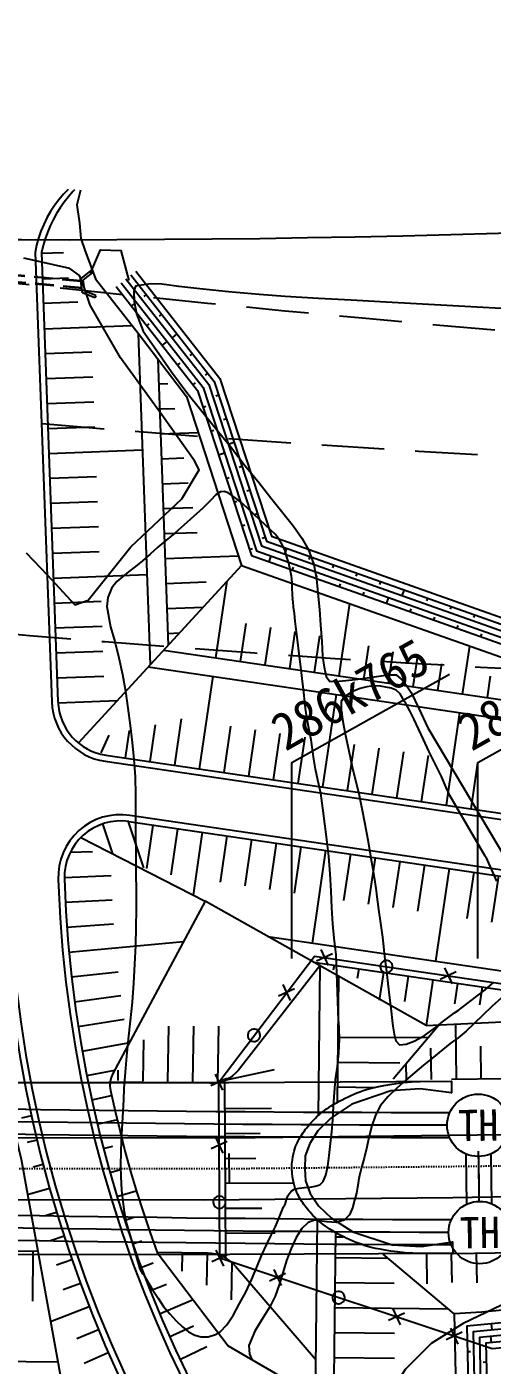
# Model space of a CAD drawing. Header units: millimetres. Extents: x 10470 to 11266, y 1103 to 1807.
# Drawn here: x 10743.9 to 10781.2, y 1460.8 to 1568.1 of the extents above; entities that cross this region are included whole.
import ezdxf
from ezdxf.enums import TextEntityAlignment as Align
from ezdxf.xclip import XClip

# ---------------------------------------------------------------- set-up
doc = ezdxf.new("R2010")
doc.units = ezdxf.units.MM
doc.header["$LTSCALE"] = 10
doc.header["$MEASUREMENT"] = 0
doc.header["$XCLIPFRAME"] = 2
for name, pattern in [('CENTER', [2, 1.25, -0.25, 0.25, -0.25]), ('DASHED', [0.75, 0.5, -0.25]), ('HIDDEN', [0.375, 0.25, -0.125])]:
    doc.linetypes.add(name, pattern=pattern)
for name, color, linetype in [('TN-CABL', 4, 'Continuous'), ('TN-MANH', 4, 'Continuous'), ('TZ-BASE', 253, 'Continuous'), ('TZ-CABL', 4, 'Continuous')]:
    doc.layers.add(name, color=color, linetype=linetype)
doc.layers.add('TX-PAPR', color=2, linetype='Continuous', plot=False)
doc.styles.add('GR', font='GulimChe.ttf')
doc.styles.add('SYMBTEXT', font='GulimChe.ttf')
doc.linetypes.add('ZIGZAG', pattern='A,0.0001,-0.2,[131,ltypeshp.shx,S=0.2,R=0,X=-0.2,Y=0],-0.4,[131,ltypeshp.shx,S=0.2,R=180,X=0.2,Y=0],-0.2', length=0.8001)

# ---------------------------------------------------------------- blocks, each defined once
blk = doc.blocks.new('JD-FGFJ5DTHFDFHDFHDFHDFH')
at = {"layer": 'TZ-BASE'}
for p, q in [((242.3697373183386, 60.27841248322511, 38.73524233605405), (238.3195611345291, 60.90072661603335, 38.69610521431161)), ((204.0808344970574, 57.33659164822893), (205.8438229527674, 57.40148200670956)), ((204.156183161278, 55.28946433676174), (206.2443429645791, 55.36632328480482)), ((212.4775153782684, 54.02277436701115), (212.280689787789, 53.86863259162055)), ((204.2279629652912, 53.3392984123202), (206.9998750608356, 53.44132424751297)), ((211.2965618352755, 53.09792371455114), (211.493387425784, 53.25206548999995)), ((204.3033116294828, 51.29217110085301), (211.2956767985888, 51.54953925375594)), ((212.5296960385458, 51.52331899059936), (212.7265216290252, 51.67746076598996)), ((213.7106495815096, 52.44816964305937), (213.5138239910302, 52.29402786766877)), ((211.8219745363749, 50.92310329445172), (215.6942601746705, 45.86066879943246)), ((214.9437837847217, 50.87356491904939), (214.5501326037629, 50.56528136826819)), ((204.3768758635852, 49.29352448286954), (208.1243382722314, 49.43145742185879)), ((213.7628302417579, 49.94871426658938), (214.1564814227168, 50.25699781737057)), ((214.99596444497, 48.3741095426376), (215.1927900354785, 48.52825131796999)), ((216.1769179879338, 49.2989601950394), (215.9800923974835, 49.1448184196488)), ((204.4504400976875, 47.29487786494428), (208.1979025063629, 47.43281080387533)), ((217.4100521912042, 47.72435547102941), (217.2132266006956, 47.57021369569702)), ((213.4724341987167, 46.86290167848347), (214.1967046877544, 46.88955991982948)), ((216.2290986482403, 46.79950481862761), (216.4259242386906, 46.95364659396)), ((204.524004331819, 45.29623124696082), (208.2714667404944, 45.43416418595007)), ((217.0294711035385, 44.99401695502456), (217.267106890271, 45.07166509010131)), ((218.2912319723982, 45.96197920222767), (218.0535961856949, 45.88433106709272)), ((213.5459984328772, 44.86425506061641), (214.7682203321892, 44.9092414114275)), ((218.9124170529831, 44.0608929086593), (218.6747812662798, 43.98324477358256)), ((204.5975685659214, 43.29758462903555), (208.3450309745385, 43.43551756802481)), ((213.6195626669796, 42.86560844263295), (216.6366187217063, 42.97665729740402)), ((217.6506561841816, 43.09293066145619), (217.8882919708558, 43.17057879647473)), ((219.5336021336261, 42.15980661503272), (219.0583305602195, 42.00451034487924)), ((204.6711327999947, 41.29893801111029), (212.1660576173454, 41.57480388903059)), ((213.6931269010529, 40.86696182464948), (215.4879610564676, 40.93302432860946)), ((218.2718412647955, 41.19184436788782), (218.7471128381439, 41.34714063804131)), ((220.1547872142401, 40.25872032146435), (219.9171514275076, 40.18107218638761)), ((204.7446970341261, 39.30029139306862), (208.4921594428015, 39.43822433211608)), ((213.7666911351844, 38.86831520672422), (215.8478314186214, 38.94491578720044)), ((218.8930263454095, 39.29075807426125), (219.1306621321128, 39.3684062093962)), ((220.7759722948249, 38.35763402795419), (220.5383365081216, 38.27998589281924)), ((204.8182612682285, 37.30164477520157), (208.5657236768748, 37.43957771413261)), ((213.8402553692868, 36.86966858874075), (216.2077017806878, 36.95680724579142)), ((219.5142114260234, 37.38967178075109), (219.7518472127267, 37.46731991582783)), ((204.8918255023309, 35.3029981572181), (208.6392879109771, 35.44093109614914)), ((220.1353965066664, 35.48858548712451), (220.3730322933407, 35.56623362220125)), ((221.3971573754388, 36.45654773432761), (221.1595215887064, 36.37889959925087)), ((213.9138196033891, 34.87102197081549), (216.5675721428706, 34.9686987043824)), ((222.0183424560819, 34.55546144075925), (221.7807066693204, 34.47781330574071)), ((204.9653897364624, 33.30435153923463), (208.7128521451086, 33.44228447828209)), ((220.7565815872513, 33.58749919361435), (220.9942173739546, 33.66514732869109)), ((223.7167409085669, 33.70606901758583), (223.5500966081745, 33.23465658974601)), ((220.1163581715082, 32.32719841686776), (207.03603201019, 18.1019574617967)), ((213.9873838374915, 32.87237535283202), (219.8675011724699, 33.08880497299833)), ((220.1163581715082, 32.32719841686776), (283.1766185598681, 10.03539541200735)), ((222.3219017237425, 32.60818111884873), (222.4885460241931, 33.07959354668856)), ((225.6023906200426, 33.03949181595817), (225.5190684698173, 32.80378560203826)), ((227.4880403314892, 32.37291461433051), (227.404718181293, 32.1372084004106)), ((205.0389539705648, 31.30570492136758), (212.5338787878864, 31.58157079928787)), ((224.2075514352473, 31.94160391722107), (224.2908735854435, 32.17731013108278)), ((226.0932011466648, 31.27502671559341), (226.176523296861, 31.51073292951332)), ((229.3736900429067, 31.70633741270285), (229.2903678927105, 31.47063119878294)), ((214.0609480715939, 30.87372873490676), (217.2873128670908, 30.99248162150616)), ((218.0559778003371, 24.92245328385616), (218.959293416061, 31.06885632779449)), ((227.9788508581114, 30.60844951396575), (228.0621730082785, 30.84415572788566)), ((229.864500569558, 29.94187231227988), (229.9478227197542, 30.177578526258)), ((231.2593397543533, 31.03976021107519), (231.176017604128, 30.80405399715528)), ((233.144989465829, 30.37318300944753), (232.9783451653784, 29.90177058160771)), ((205.1125182046671, 29.3070583033259), (208.8599806132843, 29.44499124231515)), ((214.1345123057254, 28.8750821169815), (217.0404343774717, 28.98204046057072)), ((227.9497005339363, 23.46840704290662), (228.8004829702259, 29.25736016861629)), ((231.7501502809755, 29.27529511065222), (231.9167945813679, 29.74670753855025)), ((235.0306391772465, 29.70660580781987), (234.9473170270503, 29.47089959389996)), ((236.9162888886931, 29.04002860619221), (236.8329667384678, 28.8043223922723)), ((233.6357999924221, 28.60871790902456), (233.7191221426474, 28.84442412300268)), ((235.5214497038978, 27.9421407073969), (235.604771854094, 28.17784692131681)), ((238.8019386001397, 28.37345140456455), (238.7186164499435, 28.13774519064464)), ((205.1860824387695, 27.30841168540064), (208.9335448474449, 27.44634462438989)), ((214.2080765398277, 26.87643549893983), (215.1356933175703, 26.91057831200305)), ((220.0347223470744, 24.63164403563133), (220.4811268369085, 27.66910056577763)), ((222.0134668938117, 24.3408347874647), (222.4546180657635, 27.34254632581724)), ((223.9922114404617, 24.05002553929808), (224.4281092945312, 27.01599208579864)), ((237.4070994153153, 27.27556350576924), (237.4904215655115, 27.51126971968915)), ((239.2927491267328, 26.60898630414158), (239.376071276929, 26.8446925181197)), ((225.970955987199, 23.75921629113145), (226.4016005233279, 26.68943784583826)), ((229.9284450806445, 23.17759779474), (230.3252885110851, 25.87782751140185)), ((237.8434232675354, 22.01436080201529), (238.4087278265215, 25.86084546602797)), ((205.2596466728719, 25.30976506747538), (209.0071090815472, 25.44769800640643)), ((231.9071896273817, 22.88678854651516), (232.2754852700455, 25.39277141704224)), ((233.8859341740899, 22.59597929834854), (234.225682029064, 24.90771532268263)), ((235.8646787207981, 22.30517005018191), (236.1758787880244, 24.42265922838124)), ((205.3332109070034, 23.31111844949191), (209.0806733156496, 23.44905138842296)), ((216.7473361835, 16.01810282358201), (217.8378708641976, 23.43839487381047)), ((239.8221678142727, 21.72355155379046), (240.0762723060034, 23.45254703966202)), ((205.4067751410767, 21.31247183156665), (210.1486354327644, 21.4870055973297)), ((226.6410589171282, 14.56405658263247), (227.7315935978258, 21.98434863286093)), ((236.5347816507274, 13.11001034174114), (237.6253163313959, 20.53030239191139)), ((212.7898470900836, 16.59972131991526), (213.2242722442315, 19.5556672194507)), ((214.7685916367918, 16.30891207174864), (215.3138589771697, 20.01905809680466)), ((218.7260807302082, 15.72729357535718), (219.2707110081101, 19.43310485570692)), ((208.8638931215391, 17.29021627298789), (209.5035356288136, 18.7305493252934)), ((210.8111025433464, 16.89053056814009), (211.1346855112934, 19.09227634203853)), ((220.7048252769455, 15.43648432719056), (221.2491370236385, 19.14012823515804)), ((222.6835698236537, 15.14567507896572), (223.2275630391086, 18.84715161460917)), ((224.662314370391, 14.8548658307991), (225.205989054637, 18.5541749940603)), ((228.6198034638073, 14.27324733446585), (229.1628410855774, 17.96822175290436)), ((230.5985480105446, 13.98243808624102), (231.1412671010767, 17.67524513241369)), ((232.5772925572819, 13.69162883807439), (233.1196931165759, 17.38226851180661)), ((234.5560371039901, 13.40081958990777), (235.098119132017, 17.08929189125774)), ((238.5135261974356, 12.81920109351631), (239.0549711630447, 16.50333865016)), ((208.9831454105733, 11.60781913908431), (209.778146382625, 9.214920574158896)), ((211.0328337586543, 11.78179972316138), (212.257894219947, 8.094451502198353)), ((213.009586446482, 11.51371754350839), (212.4976874685381, 8.030618854507338)), ((214.9883309932193, 11.22290829534177), (214.4430636528705, 7.51276227022754)), ((216.9670755399275, 10.93209904717514), (216.227690534608, 5.901124082272872)), ((207.2368498975411, 10.52064686722588), (217.1971719581925, 5.403001414379105)), ((218.9458200866356, 10.64128979895031), (218.400552746316, 6.931143773836084)), ((220.9245646333729, 10.35048055078369), (220.3792972930241, 6.640334525669459)), ((222.9033091800811, 10.05967130261706), (222.3580418397323, 6.349525277444627)), ((224.8820537268184, 9.76886205439223), (224.3367863864405, 6.058716029278003)), ((206.3919353988895, 9.340606857847888), (208.159897702164, 9.405680288968142)), ((226.8607982735557, 9.478052806225605), (225.770263592829, 2.057760755997151)), ((228.8395428202348, 9.18724355805898), (228.294275479886, 5.477097532944754)), ((230.818287366943, 8.896434309892356), (230.2730200266233, 5.186288284719922)), ((232.7970319136803, 8.605625061667524), (232.2517645733315, 4.895479036553297)), ((234.7757764603884, 8.3148158135009), (234.2305091200396, 4.604669788386673)), ((236.7545210071257, 8.024006565276068), (235.6639863264281, 0.6037145151058212)), ((238.7332655538339, 7.733197317109443), (238.1879982135142, 4.023051292053424)), ((205.9217247798515, 7.321945505857002), (209.6691871884977, 7.459878444846254)), ((240.7120101005421, 7.442388068942819), (240.1667427601933, 3.732242043828592)), ((206.0039041951823, 5.323654237377923), (209.7492008318077, 5.511412335850764)), ((206.1245211996429, 3.327329794410616), (209.8651787207345, 3.59186960227089)), ((206.2860602018191, 1.333899360673968), (215.4665808235586, 2.17270882113371)), ((227.5309012033977, 0.2828930977848358), (227.4737672595656, -0.1058616629452445)), ((206.4884532325086, -0.6557983058737591), (210.2151133677107, -0.2380612634005956)), ((229.509645750135, -0.007916150381788611), (229.3970096887206, -0.7743222868302837)), ((231.4883902968722, -0.2987253986066207), (231.1623030380579, -2.517511042766273)), ((233.4671348435513, -0.5895346467732452), (233.1695953370654, -2.61407368601067)), ((235.4458793902886, -0.8803438949398696), (234.9078958818573, -4.540928763512056)), ((237.4246239370259, -1.171153143106494), (237.1841799350514, -2.807198972499464)), ((239.4033684837341, -1.461962391331326), (239.1914722340298, -2.903761615743861)), ((206.7316151325067, -2.640926018124446), (210.4489228869206, -2.146837909822352)), ((234.9078958818573, -4.540928763512056), (281.3619297990808, -2.311964820255525)), ((207.0154435887525, -4.6206485114526), (210.7218348641181, -4.050417230289895)), ((214.2194402040041, -9.03838956716936), (214.302944756404, -4.611214962787926)), ((216.2190845308069, -9.076106490392704), (216.3032645715575, -4.613119407906197)), ((218.2187288576388, -9.113823413557839), (218.303584386711, -4.615023853082675)), ((235.9477241512795, -4.491035578248557), (232.2846247727575, -8.852224490605295)), ((237.3362244210148, -8.837695832015015), (237.2876149305084, -4.426744751748629)), ((207.339819177374, -6.594132795929909), (211.0337344685395, -5.94799827306997)), ((212.2197958771721, -9.000672644004226), (212.2820558581443, -5.699824980925769)), ((227.8309908265946, -5.476072621415369), (235.0816440491471, -5.522167564660776)), ((235.3365817843587, -8.875502256967593), (235.2891239169403, -6.365379300259519)), ((239.3361029876105, -8.815656803140882), (239.3073153058067, -6.203387989255134)), ((227.8088597917522, -7.475950171996374), (232.8074727517087, -7.531265797559172)), ((207.704605413659, -8.560548506036866), (209.9525790392945, -8.119635087321512)), ((210.2201515503984, -8.962955720897298), (210.2360635902733, -8.119344482838642)), ((218.7896089919668, -8.92829104460543), (222.7702644419333, -8.088734167045914)), ((233.3367253030592, -8.899017264600843), (233.3225911680493, -7.616449244844262)), ((218.8653018711484, -23.19608377269469), (218.7896089919668, -8.92829104460543)), ((227.7867287568515, -9.47582772251917), (230.7684245056298, -9.508823749027215)), ((208.1096488098556, -10.51906825084006), (209.703377832484, -10.17238568357425)), ((203.2713445989066, -11.79880322160898), (202.488434620027, -11.97088628914207)), ((218.8016408840776, -11.19625263725175), (222.5150331197656, -11.17655250878306)), ((208.5547789394041, -12.4688679613173), (210.2130776637059, -12.07234887324739)), ((203.7197236502834, -13.74786179419607), (202.9411488506594, -13.93498826766154)), ((218.8122510485991, -13.19622449326562), (221.6146793469961, -13.18135717132827)), ((209.03980850894, -14.40912723779911), (209.8138951406872, -14.20716217492009)), ((219.1458683685923, -17.21362221735762), (219.1331361712073, -14.81365598976845)), ((239.1554844516795, -17.01593362528365), (239.1214344750042, -14.61617517919512)), ((204.2060453476151, -15.68780104577309), (203.4017519651097, -15.89778926811414)), ((218.8228612131206, -15.19619634904666), (221.2511983368313, -15.18331363960169)), ((209.5645334368746, -16.33902969479095), (210.3343146332772, -16.12122953485232)), ((204.7301245417329, -17.61788241489558), (202.9614583534712, -18.11670950293774)), ((210.1287329393963, -18.2577633043984), (211.6590366737219, -17.79067607398611)), ((218.8334713775839, -17.19616820500232), (224.2933320354787, -17.16720278741559)), ((218.8440815421054, -19.19614006089978), (221.7576983077743, -19.1806828667759)), ((205.2917617083294, -19.53737109311623), (204.3092927043908, -19.83527464384679)), ((210.7321696233703, -20.16452073835535), (211.4923702151573, -19.91533193399664)), ((205.8907430245599, -21.44553630502196), (204.7922926518659, -21.80215372762177)), ((218.854691706656, -21.19611191679724), (222.8178450163978, -21.17508676659781)), ((211.3745895861066, -22.05849970725831), (212.1295190397359, -21.79377056262456)), ((227.6539425474475, -21.4750930260052), (228.2966143993835, -21.48220495809801)), ((203.7845273616258, -22.65926642436534), (201.2127448487154, -22.63421764486702)), ((203.3908295266447, -22.65543186600553), (203.3520158070314, -26.64047414716333)), ((206.5268404500093, -23.34165158588439), (205.2948236679658, -23.76837795658503)), ((212.0557225222874, -23.93890329869464), (213.0435142875649, -23.56959482224192)), ((217.3901655209484, -22.79178331815638), (213.3558148272277, -22.75248934188858)), ((215.3623166072066, -24.24939362873556), (215.389845705824, -22.7898788729799)), ((217.3415146816405, -25.37111288035521), (217.3901655209775, -22.79178331809817)), ((219.3200115546642, -26.53000784019241), (219.3758614879916, -23.56900272803614)), ((227.6354411541834, -23.14697693113703), (231.8312284488347, -23.19340833142633)), ((237.1541948754748, -27.66433481528657), (231.461800944031, -22.88311458117096)), ((234.9313937921834, -22.87099976610625), (234.9716595978534, -25.23955547285732)), ((236.9311048496747, -22.8370043754112), (236.9701306093193, -25.13261684920872)), ((238.9308159071661, -22.80300898471614), (238.9710817128071, -25.17156469129259)), ((219.6373092262365, -23.83762551943073), (226.0450988868542, -31.30248339247191)), ((207.1998118137417, -25.22499505872838), (205.8169141133258, -25.73441119212657)), ((212.7752818377339, -25.80494031205308), (214.1067970734148, -25.27574696205556)), ((227.6133101192827, -25.14685448171804), (232.3567032142309, -25.19934579456458)), ((213.5329647699255, -27.65582559147151), (216.2282441377174, -26.52006581035675)), ((207.9094009062683, -27.09484970895573), (204.8077768437215, -28.30662888294319)), ((227.591179084382, -27.14673203229904), (236.6573992589838, -27.24706059246091)), ((208.6553375773656, -28.95050365716452), (206.9198699374101, -29.66787314764224)), ((214.3284525153285, -29.49078035657294), (216.2588607330399, -28.63028578041121)), ((240.1288529012236, -28.44841964798979), (240.1761930619832, -28.9461735120276)), ((227.5690480495105, -29.14660958288005), (232.3794346530049, -29.19984225893859)), ((240.161006295617, -29.95213043189142), (240.1136661348573, -29.45437656785361)), ((209.4373378387536, -30.791250430746), (207.5007769838558, -31.63635181589052)), ((215.1614103637985, -31.30903252994176), (217.3489071447984, -30.2796469249879)), ((238.2218943873886, -30.6721489506308), (238.4718315549544, -30.66654428525362)), ((227.5469170145807, -31.14648713340284), (232.3908003724064, -31.20009049109649)), ((239.7417089249357, -31.53895193920471), (239.491771757399, -31.54455660458189))]:
    blk.add_line(p, q, dxfattribs=at)
at = {"layer": 'TZ-BASE', "linetype": 'HIDDEN', "ltscale": 0.6}
for p, q in [((207.2332286761375, 55.07711783202831), (196.6710073811118, 56.0394240700989)), ((207.22719760568, 55.11984126793686), (196.6748181471776, 56.08125083276536)), ((207.3110582042136, 54.52578206709586), (196.6218303524074, 55.49965965904994)), ((207.3050271336979, 54.56850550370291), (196.6256411185605, 55.54148642340442))]:
    blk.add_line(p, q, dxfattribs=at)
at = {"layer": 'TZ-BASE', "ltscale": 0.6}
for p, q in [((208.0497022913769, 55.94664428388933), (207.2038850454264, 55.28498486499302)), ((208.0497022913769, 55.94664428388933), (207.2038850454264, 55.28498486499302)), ((208.1729310797818, 55.78911756933667), (207.4180619248655, 55.19860432454152)), ((208.1729310797818, 55.78911756933667), (207.4180619248655, 55.19860432454152)), ((208.1729310797818, 55.78911756933667), (208.0497022913769, 55.94664428388933)), ((207.3619673109497, 54.16514758882113), (207.2038850454264, 55.28498486499302)), ((207.3619673109497, 54.16514758882113), (207.2038850454264, 55.28498486499302)), ((207.5438634926395, 54.30743993725628), (207.4180619248655, 55.19860432454152)), ((207.5438634926395, 54.30743993725628), (207.4180619248655, 55.19860432454152)), ((208.3578897989937, 53.76347807690036), (207.3619673109497, 54.16514758882113)), ((208.3578897989937, 53.76347807690036), (207.3619673109497, 54.16514758882113)), ((208.4326975415461, 53.94896069495007), (207.5438634926395, 54.30743993725628)), ((208.4326975415461, 53.94896069495007), (207.5438634926395, 54.30743993725628)), ((208.4326975415461, 53.94896069495007), (208.3578897989937, 53.76347807690036))]:
    blk.add_line(p, q, dxfattribs=at)
at = {"layer": 'TZ-BASE', "elevation": 32.99999999999999}
for points in [[(264.7562203891575, 72.26315040088957), (233.2363420182082, 75.37190520419972), (216.9077681651397, 77.1208068394335)], [(213.1236532467592, 76.89600616699317), (212.7337843070854, 75.40535074466607), (212.579967673315, 75.01696797722252), (212.2723050322675, 74.57193434075452), (212.058081345167, 74.3802208014531), (211.751686690026, 74.25260313326726), (211.3493852635147, 74.23202305060113), (211.1295427603472, 74.27059291221667), (210.9009999921545, 74.40936810849234), (210.7870333601895, 74.55810125672724), (209.9830911749159, 76.99778765434166)]]:
    blk.add_lwpolyline(points, dxfattribs=at)
at = {"layer": 'TZ-BASE', "linetype": 'Continuous'}
for points in [[(195.1669472824142, 66.37966059078462, -0.3607201064083953), (199.4201592793106, 61.6191450538463), (201.4506392322364, 6.453588859003503, 0.1057865433027132), (211.9105120066379, -34.92818145506317), (239.3555911654548, -90.55048279761104)], [(209.2002506052086, 64.38012591667939, 0.2635156737424295), (203.5786305908696, 57.38727033365285), (204.9036262563604, 21.38882438966539, 0.3616562070515888), (209.173219680757, 16.62587360816542), (290.2032211101614, 4.717174309364054, 0.04587018959531122), (298.9788781673415, 4.240664169075899), (312.0768590507214, 4.731154662091285)], [(312.226545309124, 0.733956390293315), (299.1285644257441, 0.2434658972779289, -0.04587018959528364), (289.6216026137699, 0.7596852159476839), (211.1509322564816, 12.29224847111618, 0.4687995322443215), (205.4272925911355, 7.161476519075222), (205.446148038056, 6.649198020750191, 0.1057865433027315), (215.4958297232806, -33.10975777119165), (247.0754559273482, -97.11144910688745)]]:
    blk.add_lwpolyline(points, format="xyb", dxfattribs=at)
at = {"layer": 'TZ-BASE'}
for points in [[(195.1669472824142, 66.37966059078462, -0.2808002498144646), (198.9204976248438, 61.60075399529887), (200.9509775777406, 6.435197800456081, 0.1057865433026976), (211.4621242383146, -35.14942432881799), (239.7027781464858, -92.38409844657872)], [(209.2002506052086, 64.38012591667939, 0.211779358105244), (204.0782922453946, 57.40566139214206), (205.403287910478, 21.40721544832923, 0.3616562070548531), (209.2459219924931, 17.12055974494433), (290.2759234221885, 5.211860446084756, 0.04587018959527966), (298.9601673850557, 4.740313953079749), (312.0581482684356, 5.230804446036927)], [(194.8421213313413, 53.85544810746796), (191.5628440825967, 45.08932495128829), (196.3102622264705, 35.50703268358484), (198.6912707891024, 27.29305601568194), (198.854047330562, 25.34414945961908), (199.426822512527, 5.30989184055943, 0.05148534393839936), (202.4424885619956, -15.25249059178168), (206.2660428842064, -36.3548683745903), (217.3183032600791, -53.30069389851997), (222.5898838203866, -73.00172276498051), (238.716873307887, -90.38598812191049)], [(211.0796499766002, 11.79735363728832), (289.5489003017428, 0.2649990792851895, 0.04587018959531245), (299.1472752080299, -0.2561838866677135), (312.2452560914098, 0.2343066063476726)], [(205.9275306286872, 7.204436451487709, 0.1071794917280852), (215.9442174916039, -32.88851489732042), (247.3960165977187, -96.63114203728037)], [(234.9078958818573, -4.540928763512056), (217.1971719581925, 5.403001414379105), (209.8064282782434, -8.39243766409345, 0.1772078548871222), (209.6131924625661, -9.753286660125013, 0.03531935416666069), (213.3558148272277, -22.75248934188858)], [(226.4032004078035, 0.2341497901361436), (219.8643149257114, -8.128829831664916, -0.2223817300552507), (217.549880486069, -9.1820965296356), (209.4758533437562, -9.096779136452824)]]:
    blk.add_lwpolyline(points, format="xyb", dxfattribs=at)
for points in [[(209.1851789317152, 64.42386968067149), (208.0647023658385, 63.71531036659144), (207.3114688078349, 62.76509617705597), (206.906223809754, 61.20621573843528), (207.131137928809, 59.75130444922252), (207.2372303723241, 58.53180994169088), (207.5660981541732, 57.57743201148696), (208.4042123656836, 55.29118225042475), (211.8219745363749, 50.92310329445172)], [(211.6380323560734, 55.90566264186054), (218.3818948764529, 47.29433894745307), (222.5091269209806, 34.66328177112155), (283.9828602822963, 12.9323160945205), (302.4579740459158, 9.127712909132242), (312.3332945259463, 8.218160222750157)], [(210.4570788130513, 54.98081198940054), (217.0381070819567, 46.57741341856308), (221.312742546259, 33.49524009402376), (283.579739421315, 11.48385575314751), (302.2372310587089, 7.641695265250746), (312.1957213972055, 6.724482334393542)], [(210.8507299940684, 55.28909554023994), (217.4860363467596, 46.81638859503437), (221.7115373377746, 33.88458731974242), (283.7141130412056, 11.96667586709373), (302.3108120549005, 8.137034479877912), (312.241579106776, 7.22237496386515)], [(211.2443811750563, 55.59737909102114), (217.9339656116208, 47.05536377121462), (222.1103321294358, 34.27393454540288), (283.8484866619401, 12.44949598074891), (302.3843930503645, 8.63237369444687), (312.2874368163466, 7.72026759327855)], [(210.0634276320634, 54.67252843856113), (216.5901778169791, 46.33843824261567), (220.9139477547142, 33.10589286824688), (283.4453658003767, 11.00103563955054), (302.1636500628374, 7.146356050565373), (312.1498636876058, 6.226589704980142)], [(211.8237589664641, 50.87462260090979), (212.7993259295472, 24.36970978591125)], [(213.3988699646143, 48.86154829652514), (214.2425704159832, 25.93928078311728)], [(215.6942601746705, 45.86066879943246), (220.1163581715082, 32.32719841686776)], [(213.8728777102078, 25.53722904872848), (257.4350169105455, 19.13505198591156)], [(212.6447548631986, 24.20160918682814), (264.7757778371742, 16.54009288689122)], [(222.2280449694954, 2.578348386392463), (261.8676227715914, -3.24734338268172)], [(225.8857600656338, 0.5246738057467155), (254.0906385850394, -3.620499724056572)], [(226.3941456779139, 0.2392336931079626), (226.2612911515171, -11.7662050940562)], [(227.8849746013293, -0.5978127644630149), (227.7730259966047, -10.71408172848169)], [(236.9364000647911, -8.842101969814394), (241.1487738330907, -8.795680837705731), (261.1132887277636, -8.41821992531186), (275.6133036857645, -8.052939344197512)], [(115.10345594096, -10.71632238558959), (121.2646288796677, -11.14094636263326), (131.349682018219, -11.7087511717109), (141.2371419142873, -12.18371132161701), (161.2236330837186, -12.91177065548254), (181.2185308385524, -13.35558344819583), (201.2174939195684, -13.54633533081505), (221.2173790619418, -13.51560170808807), (241.2161010150157, -13.29521212150576), (261.2124853683636, -12.91714866628172), (275.726630553545, -12.55151212017518)], [(115.992209605989, -15.70891130360542), (117.118587605597, -15.7911613782635), (132.6166597581177, -16.69294516980881), (137.0866777225165, -16.91590911714593), (157.0702252736664, -17.72012708475813), (177.0634572484996, -18.23292873823084), (197.0617277392303, -18.48524613416521), (217.0616151564172, -18.50843870511744), (237.06078578491, -18.33414956525667), (257.057849355595, -17.99419645679882), (275.8339698048949, -17.54935575305717)], [(237.0455752793641, -22.83445300190942), (237.1186391888186, -22.83381626324262), (257.1493868632824, -22.4932905199239), (275.9405531433003, -22.04809335293248)], [(213.3558148272277, -22.75248934188858), (219.052180013241, -30.22403663193109), (239.7198476696212, -42.24758537154412), (239.3470798666531, -60.02377589599928)], [(276.0485005897644, -26.7568532161531), (259.4901144301984, -27.10927337169414), (238.6864934100886, -29.08785522682592), (238.8292959648825, -35.45606162684271)], [(237.1541948754457, -27.66433481528657), (237.4516239585355, -40.92803162237396)], [(276.0697792553692, -27.75662679964444), (259.5481723890989, -28.10826416371856), (239.7070936362143, -29.99530096218223), (239.8290446351748, -35.43364296527579)]]:
    blk.add_lwpolyline(points, dxfattribs=at)
at = {"layer": 'TZ-BASE', "lineweight": -3, "ltscale": 5}
for points in [[(227.405920091609, 1.199506257195026), (226.1240606840001, 0.6021483585354872)], [(226.4663114384748, 1.541757011669688), (227.0636693371343, 0.2598976040026173)], [(276.080418588157, -28.25651359150652), (259.57720136852, -28.60775955975987), (240.2173937492189, -30.44902382988948), (240.2173937492189, -30.44902382988948), (218.365308907174, -23.1987363139051), (218.2904985737114, -9.097299785586074), (225.9584623776027, 1.01935994240921), (254.1633408970374, -3.125813587452285)], [(236.3955910370278, 0.08248510112753138), (236.9929489356873, -1.199374306481332)], [(237.335199690162, -0.2597656533471309), (236.0533402825531, -0.8571235520066693)], [(224.3559760675416, -1.607543863123283), (223.0741166599328, -2.204901761782821)], [(223.4163674144074, -1.265293108648621), (224.013725313067, -2.547152516257484)], [(217.9918196243525, -8.456370081752539), (218.589177523012, -9.738229489361402)], [(218.9314282775158, -8.798620836227201), (217.6495688698778, -9.39597873488674)], [(218.958185230149, -13.84219505771762), (217.6763258225401, -14.43955295637716)], [(218.0185765770148, -13.49994430324296), (218.6159344756743, -14.78180371085182)], [(219.0062386109785, -22.90005736454623), (217.7243792033405, -23.49741526320577)], [(219.0062386109785, -22.90005736454623), (217.7243792033405, -23.49741526320577)], [(218.0666299578443, -22.55780661007157), (218.6639878565038, -23.83966601768043)], [(218.0666299578443, -22.55780661007157), (218.6639878565038, -23.83966601768043)], [(223.6380446340481, -24.43684095423669), (222.3561852264102, -25.03419885289622)], [(222.6984359809139, -24.09459019976202), (223.2957938795444, -25.37644960737089)], [(233.1723408937396, -27.59690427361056), (231.8904814861016, -28.1942621722701)], [(232.2327322406054, -27.2546535191359), (232.8300901392649, -28.53651292674476)], [(236.8603843552701, -28.79337286710506), (237.4577422539296, -30.07523227471393)], [(237.7999930084043, -29.13562362157973), (236.5181336007954, -29.73298152023926)]]:
    blk.add_lwpolyline(points, dxfattribs=at)
for points in [[(232.1994345136627, 6.59753568470478e-05, 0.9999999999999999), (231.2598258604994, 0.3423167298315093, 0.9999999999999999)], [(221.5848359300289, -5.501140521955676, 0.9999999999999999), (220.6452272768365, -5.158889767481014, 0.9999999999999999)], [(218.8113419634756, -18.88907617423683, 0.9999999999999999), (217.8717333103414, -18.54682541982038, 0.9999999999999999)], [(228.3694094934617, -26.5299250104581, 0.9999999999999999), (227.4298008402984, -26.18767425598344, 0.9999999999999999)]]:
    blk.add_lwpolyline(points, format="xyb", close=True, dxfattribs=at)
at = {"layer": 'TZ-BASE', "flags": 128}
for points in [[(237.0454083151708, -22.81305417680414), (219.1742776659958, -22.91363227413967), (199.1021116811899, -22.91765314649092), (196.104062560189, -22.88447615032783), (196.175396077655, -9.084420588158537), (199.1770839170786, -9.117637851042673), (219.1047268740367, -9.113645929726772), (236.9377371955197, -9.01347422139952)], [(226.1692232606292, -20.08594744175207), (226.0122255974857, -34.2730879667215)], [(227.657572189084, -21.14709938055603), (227.5027218782634, -35.14019377547083)], [(276.0165825913427, -25.25719284079969), (259.4030274918478, -25.61078718362842), (239.3681431839068, -27.51625635765959), (237.1541948754748, -27.66433481528657)], [(276.0378612569475, -26.25696642434923), (259.4610854507482, -26.60977797565283), (238.1761932970257, -28.63413235917687), (238.32942162978, -35.46727095765527)], [(276.0591399225523, -27.25674000789877), (259.5191434096487, -27.60876876767725), (239.1967935231514, -29.54157809453318), (239.3291703000141, -35.44485229608836)], [(205.3925804304308, -31.53418763470836), (197.7345774608257, -31.44944268075051)]]:
    blk.add_lwpolyline(points, dxfattribs=at)
blk.add_lwpolyline([(229.7013440459268, -22.08679095847765), (229.4595119793667, -21.99628073134227), (229.2218989644316, -21.90062062948709), (228.9829921056225, -21.79939668730367), (228.7431691231322, -21.69312760245521), (228.5042803908, -21.5825652385829), (228.2681762828433, -21.4684614589205), (228.0367071730434, -21.35156812716741), (227.8117234353558, -21.23263710679021), (227.5950754439109, -21.11242026119726), (227.3886135727225, -20.99166945391335), (227.1937415366701, -20.87098541657906), (227.0100764156668, -20.75036435388029), (226.8367886304914, -20.62965133832768), (226.6730486021552, -20.50869144249009), (226.5180267512915, -20.38732973928563), (226.3708934989118, -20.26541130122496), (226.230819265882, -20.14278120105155), (226.0969744729518, -20.01928451133426), (225.968633757584, -19.89482850173954), (225.8454886226973, -19.76956922921818), (225.7273347877199, -19.64372494758572), (225.6139679721382, -19.51751391065773), (225.5051838954387, -19.39115437248256), (225.4007782769622, -19.26486458675936), (225.3005468363408, -19.13886280742008), (225.204285292828, -19.01336728828028), (225.1117910780304, -18.88836792769143), (225.0228684709582, -18.76294120249804), (224.9373234628583, -18.63593523361487), (224.8549620447448, -18.50619814236416), (224.7755902079225, -18.37257804977708), (224.6990139434056, -18.23392307711765), (224.6250392423826, -18.08908134547528), (224.553472095984, -17.93690097593935), (224.4842994293431, -17.77563735668082), (224.4182319036045, -17.60117494250881), (224.3561611139448, -17.4088054553722), (224.2989786554535, -17.19382061692886), (224.2475761233654, -16.95151214918587), (224.202845112799, -16.6771717738593), (224.1656772188726, -16.3660912127234), (224.1369640367921, -16.01356218778528), (224.1601728477108, -15.66062804177636), (224.1924821044668, -15.34900538576767), (224.2329268521862, -15.07400042720838), (224.2805421361118, -14.83091937372228), (224.3343630016607, -14.61506843270035), (224.3934244939883, -14.42175381176639), (224.4567616583081, -14.24628171842778), (224.5234095399792, -14.08395836036652), (224.5925933452381, -13.93067978258478), (224.6642989242682, -13.78470138163539), (224.7387022885669, -13.64486839150777), (224.815979449224, -13.51002604630776), (224.8963064176787, -13.37901958014118), (224.9798592050502, -13.25069422693923), (225.0668138227484, -13.12389522104058), (225.1573462819215, -12.99746779626003), (225.251637869078, -12.87048548768507), (225.3498909702757, -12.7429350342718), (225.4523132470786, -12.61503147543408), (225.5591123605845, -12.48698985093506), (225.6704959723284, -12.35902520047966), (225.7866717434081, -12.23135256394744), (225.907847335242, -12.10418698069407), (226.034230409161, -11.9777434905991), (226.1661318597035, -11.85217331786407), (226.304275514296, -11.72737242467701), (226.4494884335436, -11.60317295778077), (226.6025976781384, -11.4794070639764), (226.7644303086563, -11.35590688994853), (226.9358133858186, -11.23250458244001), (227.1175739702012, -11.10903228848474), (227.3105391225254, -10.98532215435989), (227.5150916571147, -10.86136441025883), (227.72983740372, -10.73778161825612), (227.9529379456653, -10.61535442364402), (228.182554866391, -10.49486347154016), (228.4168497492501, -10.37708940729499), (228.6539841777121, -10.26281287625898), (228.8921197351883, -10.15281452349154), (229.1294180050027, -10.04787499434315), (229.3655094068963, -9.948518817313015), (229.6058997055516, -9.854246053728275), (229.8575635017478, -9.76430064800661), (230.1274753964099, -9.67792654474033), (230.42260999055, -9.594367688405327), (230.7499418848602, -9.512868023652118), (231.1164456804108, -9.432671494840179), (231.5290959780104, -9.353022046561819), (231.9941041220154, -9.27388370060362), (232.5146284306538, -9.198100787238218), (233.0930639657017, -9.129237714223564), (233.7318057887896, -9.070858889142983), (234.432813442836, -9.0330188703374), (236.9377371955197, -9.01347422139952), (236.9449932927091, -9.943445914017502), (234.4373477798945, -9.614158428041264), (232.0955606446078, -9.788344843080267), (228.9477599251841, -10.85355286113918), (227.2774268893118, -11.98893699375913), (226.245943914575, -12.99701557098888), (225.5999710957112, -14.00208620802732), (225.2290544243297, -15.00501072162297), (225.1869320767291, -16.00536981999176), (225.244658934389, -17.00494984560646), (225.6311801159754, -18.0019644559361), (226.2927574448695, -18.99683294276474), (227.3398449297529, -19.98869348951848), (229.0276911757246, -21.09787545329891), (232.1917301926296, -22.11383538891096), (234.5359502254287, -22.25145926797995), (237.0381522180105, -21.88308248418616), (237.0454083151708, -22.81305417680414), (234.5404845624871, -22.83259882562561), (233.838971799385, -22.80570196191547), (233.1993967981543, -22.75729719433002), (232.6199571460602, -22.69746843382018), (232.0983136921423, -22.6298170266673), (231.6321272855275, -22.55794431921095), (231.2182843754999, -22.48474357801024), (230.850573812495, -22.41027575125918), (230.5220100472507, -22.33389370754594), (230.2256075305922, -22.25495031510945), (229.9543807132286, -22.17279844265431)], close=True, dxfattribs=at)
at = {"layer": 'TZ-BASE', "linetype": 'CENTER', "ltscale": 0.001, "flags": 128}
blk.add_lwpolyline([(115.5473601749109, -13.2099620141089), (119.1914458586252, -13.46859918849077), (131.9831517071289, -14.20087493484607), (139.1617909386696, -14.5523082158179), (159.1468547463301, -15.31824416766176), (179.1409547139483, -15.79633661720436), (199.139597799076, -16.01764550060034), (219.1395022699435, -16.01363910356304), (239.1384594628762, -15.81605440226849), (259.1351879715803, -15.45679175370606), (275.7802852111054, -15.04973700374831)], dxfattribs=at)
at = {"layer": 'TZ-BASE'}
for points in [[(201.1309735839022, 67.58876915340079, 38.47693733255357), (206.1710729866754, 66.80263493518578, 38.47693733255357), (211.5652615480067, 66.25006841105642, 38.50824702994759), (217.7337965654151, 65.50790081598097, 38.60217612212954), (223.3788644662127, 64.95608073909534, 38.64914066822052), (228.1306953777967, 64.37975185218966, 38.63348581952356), (232.6856497450499, 64.07036420609802, 38.64914066822052), (235.28303643252, 63.71714983251877, 38.64914066822052), (236.9224735903554, 63.34483839612221, 38.64914066822052), (239.0727268751361, 62.85836968029616, 38.68827778996307), (241.2591848712764, 62.53264367429074, 38.68827778996307)], [(443.9341278341599, 68.84986522363033, 37.70984974640054), (337.4554216708639, 61.90658729011193, 37.61592065421859), (278.1686098503997, 63.34563181648264, 37.50633671333957), (211.3253718835185, 68.70752440241631, 37.51416413768811), (174.1804267092957, 74.79007099202136, 37.51416413768811)], [(202.8546793272835, 33.31820556730963, 34.71194622092502), (204.526051812165, 31.56345999671612, 34.64149940178856), (206.7632719702087, 29.15429375850363, 34.58670743134905), (207.8106517654669, 29.54152697487734, 34.58670743134905), (211.2354684633319, 33.81142200733302, 34.56322515830356), (215.3262672726996, 37.66045384679455, 34.53191546090954), (216.7137639608118, 39.97642252972582, 34.50843318786405), (216.3488943149569, 40.69751277490286, 34.50843318786405), (213.7275070315518, 44.38419050822267, 34.50843318786405), (210.4169017945824, 48.96650411211886, 34.50843318786405), (207.9809675134893, 53.17521937680431, 34.52408803656112), (207.3838452194468, 54.93910428392701, 34.58670743134905), (207.1228488863853, 55.55078550323378, 34.58670743134905), (206.3458446051809, 56.12861709378194, 34.60236228004612), (202.6664354591921, 56.94278743118048, 34.64149940178856)], [(208.0026148488105, 55.75059087009868, 34.4819805289801), (208.8180649340502, 57.62510802253382, 35.2912784887801), (210.4435266315704, 57.55809386447072, 35.27901639848016), (211.0862072726013, 55.15225479309447, 34.39614589688016)], [(259.3601344035997, 51.90796804253478, 36.11699999999999), (231.2300504794111, 53.43368309660582, 35.40199999999999), (228.9010075406113, 53.57535874465248, 35.37299999999999), (226.2839216104767, 53.70502460037824, 35.37299999999999), (223.6032041878498, 53.88536622107495, 35.37299999999999), (221.5326638063998, 54.03246662230231, 35.37299999999999), (219.0781350760662, 54.24352754373103, 35.37299999999999), (216.7654615634528, 54.47395589272492, 35.34399999999999), (215.0925921957241, 54.67673182446742, 35.316), (213.7381738796539, 54.86505342449527, 35.25899999999999), (212.8399538473459, 54.88628485164372, 35.11599999999999), (212.1030431296385, 54.78403225145303, 35.11599999999999), (211.6254578669032, 54.6892835481558, 34.944), (211.478160108818, 54.29402999591548, 34.82899999999999), (211.5065215400537, 53.46035102347378, 34.74399999999999), (211.6995286052406, 52.47637629159726, 34.62899999999999), (212.234261718113, 51.10656699916581, 34.715), (213.3106094961986, 49.58010983944405, 34.68599999999999), (214.5030062871228, 47.83890253031859, 34.68599999999999), (215.74057671029, 46.18995758041274, 34.68599999999999), (216.8262745975226, 44.80986153398408, 34.68599999999999), (218.0399716976681, 43.3314893382485, 34.60099999999999), (219.2259474983439, 41.84869791648816, 34.51499999999999), (220.4198521836661, 40.30938098928891, 34.48599999999999), (221.5333580400911, 38.93270793172996, 34.51499999999999), (222.4777990366565, 37.73405193275539, 34.51499999999999), (223.4221533636737, 36.53639217076125, 34.60099999999999), (224.2906147574831, 35.472658742161, 34.65799999999999), (224.9449243289419, 34.49368377577048, 34.65799999999999), (225.478080665227, 33.55736902036006, 34.65799999999999), (225.925568971521, 32.40581953572109, 34.65799999999999), (226.1136451536731, 31.24776239134371, 34.68599999999999), (226.24168617127, 30.11058056860929, 34.80099999999999), (226.3647963058029, 28.7993163333158, 34.88699999999999), (226.4477503608505, 27.56887591432314, 34.91499999999999), (226.5454792779346, 26.22629405133193, 34.88699999999999), (226.6205044484814, 25.05237913801102, 34.88699999999999), (226.7421244760335, 24.17361320287455, 34.88699999999999), (226.9033293335815, 23.41673673066543, 34.88699999999999), (227.1885298756533, 23.02297328558052, 34.88699999999999), (227.9369658060605, 23.03889993677149, 34.88699999999999), (229.2447203828488, 23.19081427750643, 34.88699999999999), (230.7464364569751, 23.39774622954428, 34.88699999999999), (231.8801952908398, 23.55359521642094, 34.88699999999999), (232.5144973030547, 23.55457366612973, 34.88699999999999), (233.1027757075208, 23.05768985813484, 34.85799999999999), (233.7212617557379, 22.13281364564318, 34.85799999999999), (234.3299727071426, 20.85877637099475, 34.85799999999999), (235.0625748859893, 19.31445967813488, 34.85799999999999), (243.401195906481, 5.304447241534945, 35.11599999999999)], [(241.5594662485528, -26.6758588666562, 34.70269815438007), (237.8792285036179, -28.44475502090063, 34.64138770288013), (235.3271472744236, -30.04315228021005, 34.61686352228013), (233.2402954926365, -32.12980880297255, 34.61686352228013), (231.6494426715362, -34.65169432887342, 34.64138770288013), (230.9508194083755, -37.14614671620075, 34.67222600342949)], [(240.5880255936645, 7.004575927217957, 34.49424261928015), (240.1654742670944, 7.967092227307148, 34.49424261928015), (239.8433557128301, 8.706885099993087, 34.46971843868015), (239.7156875559886, 8.951081875653472, 34.4574563483801), (239.6447180759569, 9.029119612940121, 34.39614589688016), (236.8248974157032, 13.86918674421031, 34.58007725138008), (236.5250396083575, 14.52517984318547, 34.58007725138008), (236.150543904223, 15.39460020436672, 34.58007725138008), (235.6341092403454, 16.42009604035411, 34.56781516108014), (235.1312922688376, 17.43485520209651, 34.55555307078009), (234.6994447772449, 18.37157662655227, 34.54329098048014), (234.3156529080006, 19.21520211198367, 34.54329098048014), (233.954121785704, 19.97502782382071, 34.54329098048014), (233.6012337179563, 20.66179043613374, 34.55555307078009), (233.284224089497, 21.25401660066564, 34.54329098048014), (233.189553353528, 21.42803129495587, 34.54329098048014), (232.8331311570073, 22.04029029863887, 34.51876679988015), (232.5170432149025, 22.31158817111282, 34.49424261928015), (232.1014441871666, 22.48468117899029, 34.44519425808016), (232.1014441871666, 22.48468117899029, 34.44519425808016), (231.2538817089226, 22.6560651017935, 34.42067007748016), (230.7080020819849, 22.6779229848762, 34.42067007748016), (230.1736465276917, 22.60236340173287, 34.42067007748016), (229.6221391524014, 22.46303688426269, 34.40840798718011), (229.1036291980708, 22.25352828536415, 34.40840798718011), (229.1036291980708, 22.25352828536415, 34.40840798718011), (228.3431503758184, 21.79313918802654, 34.40840798718011), (228.0926727410115, 21.40542865538737, 34.40840798718011), (228.1095743153128, 20.74065821402473, 34.42067007748016), (228.2448478815495, 19.80589612136828, 34.44519425808016), (228.4397011428373, 18.68062062375247, 34.46971843868015), (228.7084049023688, 17.45295302226441, 34.50650470958009), (228.9950478812971, 16.17801719688578, 34.5310288901801), (229.2097996939556, 15.30204740090994, 34.54329098048014), (229.5071793471288, 14.04072926781373, 34.56781516108014), (229.7730020882445, 12.83741603285307, 34.58007725138008), (230.003733788908, 11.61760408745613, 34.61686352228013), (230.2431085439166, 10.32472904241877, 34.65364979318007), (230.4595694415329, 9.016795796051156, 34.67817397378008), (230.6616252483218, 7.83063438226236, 34.67817397378008), (230.814050635614, 6.959639223990962, 34.67817397378008), (230.9126583641046, 6.230448737682309, 34.67817397378008), (230.9414685458178, 5.986905072350055, 34.67817397378008), (231.0991371466953, 4.758450072375126, 34.67817397378008), (231.2681955324661, 3.642470740014687, 34.67817397378008), (231.4128995516512, 2.523610389325768, 34.67817397378008), (231.5202846227039, 1.511463669827208, 34.67817397378008), (231.5577378588205, 1.194856905087363, 34.67817397378008), (231.7003482585715, -0.01068423729157075, 34.69043606408012), (231.8098269490292, -0.936150164983701, 34.70269815438007), (231.9221866577573, -1.88597045908682, 34.71496024468012), (231.9221866577573, -1.88597045908682, 34.71496024468012), (232.1008097844897, -3.395941183087416, 34.72722233498006), (232.1901213479578, -4.150926545087714, 34.72722233498006), (232.2434201840369, -4.601482325640973, 34.73948442528012), (232.3441215322237, -5.243992020143196, 34.73948442528012), (232.4941847239097, -5.781881703122053, 34.73948442528012), (232.791680335853, -6.104769326804671, 34.73948442528012), (233.3045625417726, -6.056445128459018, 34.73948442528012), (234.01214539184, -5.775179651100188, 34.73948442528012), (234.776945741527, -5.351322103466373, 34.73948442528012), (235.5516953668557, -4.802811704867054, 34.73948442528012), (236.3299791208701, -4.179797697928734, 34.72722233498006), (237.1935031577887, -3.546700127306394, 34.70269815438007), (237.4899427952769, -3.338766325381584, 34.70269815438007), (238.8596653152781, -2.287707531359047, 34.66591188348013), (239.6408300875337, -1.689047890831716, 34.64138770288013), (240.3138407195511, -1.115530015376862, 34.61686352228013)], [(240.9521815039043, -2.336513893911615, 35.53652029478007), (240.1947179876151, -3.031150491500739, 35.53652029478007), (239.4616088378825, -3.722906070877798, 35.53652029478007), (238.7743274029344, -4.384545247303322, 35.53652029478007), (238.1178154814406, -4.993154163530562, 35.53652029478007), (237.4784553809732, -5.537996145139914, 35.53652029478007), (236.8533660835819, -5.994716825895011, 35.53652029478007), (236.8533660835819, -5.994716825895011, 35.53652029478007), (235.9512168772053, -6.718816715816502, 35.52425820448013), (235.3655401476426, -7.195570235839114, 35.48747193358007), (234.71256235498, -7.729675543378107, 35.43842357238008), (234.0030201731424, -8.307514946092851, 35.38937521118009), (233.299240027729, -8.934063081920613, 35.34032684998009), (232.5725460248941, -9.57566941913683, 35.2912784887801), (231.8609102233313, -10.24018961389083, 35.24223012758011), (231.2553349425434, -10.96624883532058, 35.21770594698012), (230.8532376483199, -11.74232301104348, 35.20544385668006), (230.5693780580186, -12.57849570433609, 35.20544385668006), (230.349285401986, -13.43182021891698, 35.19318176638011), (230.1564281308092, -14.30661808192963, 35.18091967608006), (229.9377759840572, -15.17211977968691, 35.15639549548007), (229.7319541310135, -15.93732299323892, 35.13187131488007), (229.5711725943256, -16.56137464544736, 35.09508504398013), (229.4833198692359, -16.96689010964474, 35.05829877308008), (229.4833198692359, -16.96689010964474, 35.05829877308008), (229.4619808089337, -17.20401862793369, 35.02151250218014), (229.4234899274015, -17.50491408072412, 35.02151250218014), (229.3213663994102, -17.99855084577575, 35.02151250218014), (229.1777366839524, -18.55883556365734, 35.02151250218014), (229.0140741290525, -19.15853284939658, 35.02151250218014), (228.7715864383208, -19.718164456659, 35.00925041188008), (228.3413320728869, -20.15183699200861, 34.99698832158015), (227.719642616139, -20.3241609307006, 34.98472623128009), (226.9867837131605, -20.28737913403893, 34.97246414098014), (226.9867837131605, -20.28737913403893, 34.97246414098014), (225.9565634860191, -20.13760284753516, 34.97246414098014), (225.4609673892555, -20.33205324504524, 34.96020205068009), (224.9619714514993, -20.81090038456023, 34.94793996038015), (224.5039628788363, -21.53185068041785, 34.93567787008009), (224.0890352908173, -22.40822334034601, 34.92341577978016), (223.7221633252339, -23.37769193900749, 34.92341577978016), (223.4204988032288, -24.37648954195902, 34.91115368948009), (223.1252494280925, -25.32513790298253, 34.91115368948009), (222.8149418516259, -26.25087240658468, 34.89889159918015), (222.3971332453075, -27.10289069998544, 34.87436741858016), (221.8561122974788, -27.95713690086268, 34.8621053282801), (221.3365646978491, -28.78414771723328, 34.8375811476801), (221.1948943139578, -29.04785850964254, 34.8375811476801), (220.7142404598417, -30.20365327398758, 34.80079487678017), (220.7447597265127, -30.87916038953699, 34.77627069618006), (220.9315035601903, -31.31734520645114, 34.7683898563944)]]:
    blk.add_polyline3d(points, dxfattribs=at)
blk.add_polyline3d([(227.7016237174394, 1.121470242040232, 34.55555307078009), (227.5431677179295, 2.460960400581826, 34.46971843868015), (227.4321142303525, 3.608496644883417, 34.44519425808016), (227.3568048939633, 4.87138957483694, 34.4329321677801), (227.2957663604757, 6.222403806052171, 34.42067007748016), (227.2318468088342, 7.597772403620183, 34.4329321677801), (227.1148969969945, 9.003910514584277, 34.44519425808016), (226.9564409974846, 10.34340067295125, 34.4329321677801), (226.8066280524072, 11.609827731736, 34.42067007748016), (226.6446379243571, 12.87481428164756, 34.42067007748016), (226.477673158166, 14.07747440587264, 34.40840798718011), (226.2427542184014, 15.12392476748209, 34.38388380658011), (226.0401795888902, 16.00133507273858, 34.37162171628017), (225.9085744393815, 16.80070764047559, 34.37162171628017), (225.8163818579633, 17.58004736894509, 34.35935962598011), (225.6876577265502, 18.35506557015469, 34.33483544538012), (225.5331387196784, 19.13937993656145, 34.29804917448006), (225.3714171672764, 19.98458021914121, 34.28578708418012), (225.2569638389978, 20.84771972137969, 34.28578708418012), (225.2209511117253, 21.15214930288494, 34.28578708418012), (225.0769002030429, 22.36986762861488, 34.28578708418012), (224.9717430397286, 23.25880200637039, 34.28578708418012), (224.8622643491544, 24.18426793406252, 34.29804917448006), (224.7369400585594, 25.24368287756806, 34.29804917448006), (224.6058537318604, 26.35180655395379, 34.29804917448006), (224.6058537318604, 26.35180655395379, 34.29804917448006), (224.427230605128, 27.86177727795439, 34.29804917448006), (224.3566456598055, 28.45845925755566, 34.29804917448006), (224.2947037690901, 28.98207813780755, 34.29804917448006), (224.2442859510775, 29.40827955165878, 34.29804917448006), (224.2442859510775, 29.40827955165878, 34.29804917448006), (224.2154757694225, 29.65182321687462, 34.29804917448006), (224.224771934445, 29.67761809250806, 34.29804917448006), (224.2081389360246, 29.9226022666553, 34.31031126478012), (224.1966148632928, 30.02001973270671, 34.32257335508006), (224.189143741969, 30.50069191626972, 34.33483544538012), (224.1723764555645, 30.95556922390824, 34.33483544538012), (224.1118750738387, 31.46701092080912, 34.33483544538012), (224.0255788167124, 31.98774878279073, 34.33483544538012), (223.9041915187845, 32.49198793410324, 34.33483544538012), (223.7584498542419, 32.9933460673783, 34.33483544538012), (223.601971515629, 33.48108650819631, 34.33483544538012), (223.4118426454661, 33.94015105534345, 34.33483544538012), (223.1622683680034, 34.37983587372582, 34.33483544538012), (222.8425120092579, 34.78652327123564, 34.33483544538012), (222.4375153676665, 35.18312710500322, 34.33483544538012), (222.0096048685664, 35.56467273726594, 34.33483544538012), (221.577372842381, 35.98274991929065, 34.33483544538012), (221.1193459404749, 36.41012326662894, 34.33483544538012), (220.65987852955, 36.84967379708542, 34.33483544538012), (220.2290870122379, 37.25557379593374, 34.33483544538012), (219.7933208573377, 37.59914736938663, 34.33483544538012), (219.3876711051853, 37.89689322799677, 34.33483544538012), (219.039373140462, 38.12733802344883, 34.33483544538012), (218.7283941242786, 38.25106918776873, 34.32257335508006), (218.4225240336382, 38.22723364375997, 34.31031126478012), (218.0695200070913, 37.97556574671762, 34.31031126478012), (217.6299694766349, 37.51609833579278, 34.31031126478012), (217.0221662881668, 36.91325145587325, 34.31031126478012), (216.2739989369875, 36.24440973409219, 34.31031126478012), (215.5043582373764, 35.54833262733882, 34.31031126478012), (214.7669275603548, 34.89310859784018, 34.29804917448006), (214.0573853785754, 34.31526919512544, 34.29804917448006), (213.4044075858546, 33.78116388752824, 34.28578708418012), (212.7908423611079, 33.22702574077994, 34.28578708418012), (212.1865733013256, 32.69868246949045, 34.27352499388007), (211.6130737550557, 32.22336945857387, 34.26126290358012), (211.0581665389182, 31.79964619886596, 34.22447663268007), (210.562704729964, 31.39530266780639, 34.18769036178013), (210.1252478191745, 31.02251604868798, 34.15090409088008), (209.7895299016091, 30.62472195259761, 34.12637991028009), (209.6957808522857, 30.47780835494632, 34.12637991028009), (209.3975161711569, 29.76340749411611, 34.11411781998015), (209.3105851325672, 29.0369637379772, 34.11411781998015), (209.6268256917538, 27.40744908893248, 34.12637991028009), (209.965711532539, 26.2127789084916, 34.15090409088008), (210.2917670794122, 24.91781024384545, 34.17542827148008), (210.5719949115301, 23.59272517636418, 34.17542827148008), (210.8171317029046, 22.25114139838843, 34.18769036178013), (211.015000270505, 20.89161840075394, 34.18769036178013), (211.1913954896154, 19.50486001843819, 34.17542827148008), (211.355613525433, 18.11666112713283, 34.17542827148008), (211.4897151584446, 16.77428995049559, 34.17542827148008), (211.5808700947091, 15.37744800455403, 34.17542827148008), (211.6140201328963, 13.94904914667131, 34.17542827148008), (211.6056639835006, 12.45400233613327, 34.17542827148008), (211.6195685809944, 10.87515575200086, 34.17542827148008), (211.6320326693822, 9.308486350928433, 34.17542827148008), (211.6337600836414, 7.728199257689994, 34.17542827148008), (211.6584013551765, 6.162970365781803, 34.17542827148008), (211.6686375359714, 4.719513306510635, 34.17542827148008), (211.648757313902, 3.321883962082211, 34.17542827148008), (211.6117252707481, 1.860487683210522, 34.16316618118014), (211.5424832049175, 0.3582383272587322, 34.16316618118014), (211.4625044652203, -1.157628721150104, 34.16316618118014), (211.3459941756155, -2.677817296644207, 34.16316618118014), (211.1900713180075, -4.177973032812588, 34.16316618118014), (211.0420041163161, -5.640156710287556, 34.16316618118014), (210.894590025302, -7.003482412663288, 34.16316618118014), (210.787241612823, -8.287982978974469, 34.17542827148008), (210.6949514017615, -9.595397402823437, 34.17542827148008), (210.6432456917828, -10.51523558207555, 34.19995245208008), (210.5732162276108, -11.90644977951888, 34.22447663268007), (210.4988652361208, -13.26113242731662, 34.26126290358012), (210.4459875931207, -14.5885796903749, 34.28578708418012), (210.4224389541778, -15.85081950994208, 34.29804917448006), (210.4308317620889, -16.6524199853302, 34.29804917448006), (210.4981511544902, -17.74339184066048, 34.29804917448006), (210.5940121526946, -18.65812109416584, 34.29804917448006), (210.7041439538007, -19.4847290465259, 34.29804917448006), (210.8780426894082, -20.32848882011604, 34.29804917448006), (210.8780426894082, -20.32848882011604, 34.29804917448006), (211.3317663932685, -21.86765426036436, 34.29804917448006), (211.6318927766988, -22.94343362643849, 34.29804917448006), (211.9039963768155, -23.88670448574703, 34.29804917448006), (211.9771937643236, -24.08795456477674, 34.29804917448006), (212.1679757451348, -24.44816113665001, 34.29804917448006), (212.2546565369703, -24.45025475637522, 34.29804917448006), (212.3206513790356, -24.59061891917372, 34.29804917448006), (212.6799545937101, -25.2272322892677, 34.29804917448006), (213.0033793692419, -25.76930921163876, 34.28578708418012), (213.423568500235, -26.39872003631899, 34.27352499388007), (213.8724335249863, -27.06178139260737, 34.26126290358012), (214.376422429661, -27.66893147066003, 34.24900081328007), (214.8868264813209, -28.22593230631901, 34.24900081328007), (215.3885874783737, -28.70987004268682, 34.24900081328007), (215.8680877286242, -29.11000800516922, 34.24900081328007), (216.3804511120252, -29.37043491547229, 34.24900081328007), (216.878409404424, -29.50908999331295, 34.24900081328007), (217.4321446873073, -29.492975817353, 34.26126290358012), (218.0173025943222, -29.32497340609552, 34.26126290358012), (218.3989825146855, -29.10695604060311, 34.26126290358012), (218.948780805018, -28.53566607268294, 34.27352499388007), (219.4712094226852, -27.73300962289795, 34.28578708418012), (219.9577596011804, -26.8358167251572, 34.31031126478012), (220.4536059446982, -25.91282895184122, 34.32257335508006), (220.917895376333, -24.9318362805061, 34.32257335508006), (221.3398912218399, -23.90645640331786, 34.32257335508006), (221.7554719204491, -22.93122576834867, 34.33483544538012), (222.1474856510467, -22.06991130975075, 34.34709753568006), (222.4944590653758, -21.34974841255462, 34.34709753568006), (222.8335768235847, -20.66755757428473, 34.34709753568006), (223.1146896838327, -20.01692364772316, 34.34709753568006), (223.3342635171721, -19.47235024196561, 34.34709753568006), (223.473705993325, -19.08542710787151, 34.34709753568006), (223.5767512078746, -18.9127186347614, 34.34709753568006), (223.5982245561027, -18.88548325002193, 34.34709753568006), (223.6118422484724, -18.89621992426692, 34.34709753568006), (223.6118422484724, -18.89621992426692, 34.33483544538012), (223.7118721569423, -18.48926395084709, 34.33483544538012), (223.8263071560068, -18.20407981023891, 34.32257335508006), (223.8785500177182, -18.12381416535936, 34.32257335508006), (224.0889619738446, -17.81492876855191, 34.32257335508006), (224.3546320979367, -17.66002522700001, 34.33483544538012), (224.739980435028, -17.57739738642704, 34.33483544538012), (225.1676223581308, -17.5391567517072, 34.33483544538012), (225.6074414645846, -17.49947560788132, 34.33483544538012), (226.0322023693589, -17.43688060651766, 34.33483544538012), (226.4010519958974, -17.31916172528872, 34.33483544538012), (226.6523170291039, -17.04248635121621, 34.33483544538012), (226.8654757154582, -16.5480621875613, 34.33483544538012), (227.026910362707, -15.825152560079, 34.33483544538012), (227.1467045343888, -14.95899775176076, 34.33483544538012), (227.2442379591521, -14.00904316955712, 34.33483544538012), (227.3690067687421, -13.08056193584343, 34.33483544538012), (227.4378642998054, -12.09695682220627, 34.33483544538012), (227.4951977582241, -11.01593424240127, 34.33483544538012), (227.5632678906259, -9.921293970372062, 34.33483544538012), (227.6628949349979, -8.884658596420195, 34.33483544538012), (227.7990535292483, -7.843701695208438, 34.33483544538012), (227.9143918857735, -6.731122203520499, 34.33483544538012), (227.9731658531236, -5.662276807124726, 34.31031126478012), (227.9561299908091, -4.787613232096191, 34.27352499388007), (227.9199829757854, -4.273290517099667, 34.23673872298013), (227.9199829757854, -4.273290517099667, 34.23673872298013), (227.8890791742597, -4.116427643864881, 34.19995245208008)], close=True, dxfattribs=at)
at = {"layer": 'TZ-BASE', "linetype": 'DASHED'}
for centre, radius, start, end in [((395.7682743567275, 1845.48714744288), 1801.00000000004, 257.7620091862785, 270.4719760901917), ((302.9845291163656, 1188.432643223787), 1148.999999994993, 255.3600911822463, 268.6504289529939), ((302.9845291163656, 1188.432643223787), 1165.999999994997, 263.8984265266996, 268.6504289529939)]:
    blk.add_arc(centre, radius, start, end, dxfattribs=at)
at = {"layer": 'TZ-BASE'}
for centre, radius, start, end in [((210.4253291681816, 7.34517840720946), 4.499999999999999, 81.63928923060982, 181.7922745155619), ((217.3609473526594, -25.79164103133371), 3, 40.64259551696296, 89.44196526604507)]:
    blk.add_arc(centre, radius, start, end, dxfattribs=at)
blk = doc.blocks.new('JD-FVJ8GBJK')
at = {"layer": 'TZ-BASE', "flags": 128}
for points in [[(236.2740630534827, 74.82974570145598), (236.27406305357, 90.53253359999508), (248.9334590742365, 97.61885983456159)], [(251.1922168573365, 74.82974570139777), (251.1922168574238, 90.53253359993687), (263.8516128780611, 97.61885983450338)]]:
    blk.add_lwpolyline(points, dxfattribs=at)
at = {"layer": 'TZ-BASE', "style": 'GR'}
for s, p in [('286k765', (235.7655532980862, 91.39358982839622)), ('286k780', (250.6837071019399, 91.39358982833801))]:
    blk.add_text(s, height=2.999999999999998, rotation=29.23871107965194, dxfattribs=at).set_placement(p)
blk = doc.blocks.new('TZMH101')
at = {"linetype": 'Continuous'}
blk.add_circle((0, 0), 2.5, dxfattribs=at)
at = {"style": 'SYMBTEXT'}
blk.add_attdef('TZMH_TITLE', text='', height=2.5, dxfattribs=at).set_placement((0, 0), align=Align.MIDDLE_CENTER)

msp = doc.modelspace()

# ---------------------------------------------------------------- linework, layer by layer
at = {"layer": 'TN-CABL', "linetype": 'ZIGZAG', "ltscale": 0.35}
msp.add_line((10780.13025991602, 1473.924528019224), (10780.07923655976, 1477.520528428095), dxfattribs=at)
at = {"layer": 'TN-CABL', "linetype": 'ZIGZAG', "ltscale": 0.5}
for points in [[(10777.54376786686, 1480.020677339066, -0.01579430013525131), (10628.05272186636, 1484.847034416756, -0.01579430013525131)], [(10777.66573923996, 1471.432059207013, -0.01486875721765892), (10627.2422883199, 1476.419069398033, -0.01486875721765892)]]:
    msp.add_lwpolyline(points, format="xyb", dxfattribs=at)
at = {"layer": 'TX-PAPR', "flags": 128}
msp.add_lwpolyline([(11259.06894187505, 1417.609332286474, -0.004682518031118363), (11118.45152534243, 1412.740018417955, 0.004124412581401395), (10803.21697875358, 1402.176315077826, -0.05072775357634651), (10528.81608225124, 1418.555992212741), (10553.08728943318, 1566.579530424277, 0.0506800824040953), (10796.95676887485, 1552.045624051605, -0.004124412581401545), (11114.66453264364, 1562.692206418969, 0.004730266588331758), (11253.87893140367, 1567.526246712847), (11259.06894187505, 1417.609332286474)], format="xyb", dxfattribs=at)
at = {"layer": 'TZ-CABL'}
for p, q in [((10779.13332166512, 1473.701649382723), (10779.0763761057, 1477.715032083985)), ((10781.1331203702, 1473.730024363276), (10781.07617481069, 1477.743407064538))]:
    msp.add_line(p, q, dxfattribs=at)
for points in [[(10777.75259619644, 1481.020543037519, -0.01583827746861752), (10627.90882304195, 1485.858288002679, -0.01583827746861752)], [(10777.54376786634, 1480.020677339007, -0.01579430013530164), (10628.05272186537, 1484.847034416814, -0.01579430013530164)], [(10777.75236391053, 1479.02054281697, -0.01583848182123957), (10627.78004826473, 1483.862437809597, -0.01583848182123957)], [(10777.87732087886, 1472.431352988364, -0.01490990585890527), (10627.09735799431, 1477.430182671536, -0.01490990585890527)], [(10777.66573924051, 1471.432059207013, -0.01486875721765518), (10627.24228832048, 1476.419069398033, -0.01486875721765518)], [(10777.87157968054, 1470.431361023815, -0.01491008471979153), (10626.97062014455, 1475.434202126356, -0.01491008471979153)]]:
    msp.add_lwpolyline(points, format="xyb", dxfattribs=at)

# ---------------------------------------------------------------- block references
at = {"layer": 'TN-MANH', "rotation": 0.8129105867092598}
for p in [(10780.04376783415, 1480.020276809299), (10780.16572864174, 1471.424779637962)]:
    msp.add_blockref('TZMH101', p, dxfattribs=at).add_auto_attribs({'TZMH_TITLE': 'TH'})
at = {"layer": 'TZ-BASE'}
ref = msp.add_blockref('JD-FGFJ5DTHFDFHDFHDFHDFH', (10540.9516858422, 1492.567761318422), dxfattribs=at)
XClip(ref).set_block_clipping_path([(718.117256032885, -74.95842903194716), (577.499839500204, -79.82774290052475), (262.26529291138286, -90.39144624059554), (-12.135603591013933, -74.01176910568029), (12.135603590984829, 74.01176910591312), (256.00508303262177, 59.47786273312522), (573.7128468014416, 70.12444510054775), (712.92724556147, 74.95848539448343)])
msp.add_blockref('JD-FVJ8GBJK', (10528.81608225124, 1418.555992212508), dxfattribs=at)

doc.saveas('drawing.dxf')
